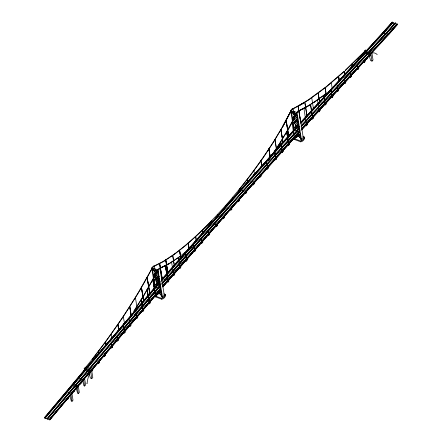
<?xml version="1.0" encoding="UTF-8"?>
<svg xmlns="http://www.w3.org/2000/svg" width="442" height="442" viewBox="0 0 442 442"><rect width="100%" height="100%" fill="white"/><g stroke="black" fill="none" stroke-linecap="round" stroke-linejoin="round"><path stroke-width="0.66" d="M66.864 399.435L67.46 399.656L67.477 398.353M68.482 397.203L68.466 398.502L67.46 399.656M79.499 384.12L80.096 384.341L81.101 383.186L81.118 381.882M366.772 57.88L366.755 59.178L367.755 58.029M290.565 111.517L282.67 126.445L273.261 142.164M282.709 126.451L290.626 111.539M282.968 126.252L290.88 111.345L283.029 126.274L273.543 142.059M296.416 113.716L288.46 128.622L279.051 144.341M288.759 128.429L296.709 113.533M296.731 113.544L288.819 128.451L279.333 144.236M151.634 268.979L138.252 292.703M147.738 276.521L151.921 268.797M153.203 278.891L157.363 271.134L144.042 294.886M153.529 278.698L157.672 270.968M157.711 270.974L144.346 294.742M147.777 276.526L138.556 292.565M138.224 292.632C122.423 318.881 104.583 343.87 85.378 367.727L85.505 367.827M138.584 292.637L122.749 317.56L105.947 341.478M144.015 294.808L133.727 311.312M144.374 294.814L134.064 311.345M377.219 54.664L377.219 54.664A23.608 10.973 -69.7 0 0 372.164 52.902L371.562 53.023M273.228 142.097C258.885 164.59 242.746 185.905 225.182 205.983M273.576 142.125L262.824 158.374L251.028 174.723L238.453 190.778M268.3 160.485L279.018 144.274M268.614 160.551L279.366 144.302M104.925 342.887L92.196 359.628M90.372 371.794L49.819 419.9L44.614 417.944L44.509 417.469L86.604 367.313L92.936 369.694L91.892 371.087L92.936 369.694M132.81 314.444L45.189 418.099L44.659 417.834L85.947 368.319L86.046 368.794L91.864 370.91M44.614 417.944L86.091 368.683M45.172 418.027L86.61 368.877L86.074 368.705M88.969 369.827L88.383 369.484L46.869 418.729L47.532 418.977L112.041 342.539L160.142 286.333M47.393 418.801L88.825 369.65M47.521 418.911L112.019 342.478L160.126 286.267M90.201 370.993L49.217 419.613L90.179 370.937M49.2 419.541L49.714 419.74L91.019 370.319M49.819 419.9L49.714 419.425L90.201 371.402M49.714 419.74L90.251 371.65M86.759 368.009L86.046 368.794L109.157 341.406M105.306 346.274L94.152 359.451M106.599 344.738L107.898 343.207M88.295 369.589L111.445 342.213M88.273 369.529L88.803 369.683L159.998 286.162M91.085 369.943L136.838 315.958M91.074 370.247L160.452 288.83M91.091 370.346L160.556 288.819M91.135 370.606L160.54 289.151M142.026 302.98L155.446 287.35L160.639 289.317L91.251 370.75L160.678 289.532M93.317 360.429L86.046 368.794M109.13 341.495L155.485 287.25M109.196 341.672L110.086 340.627M111.865 338.539L112.754 337.495M114.086 335.931L115.423 334.367M116.754 332.798L117.644 331.754M118.981 330.191L120.312 328.621M121.649 327.058L122.981 325.489M123.87 324.45L125.65 322.362M126.539 321.317L127.876 319.748M128.766 318.704L130.545 316.616M109.693 341.66L155.998 287.444M111.378 342.29L134.583 315.058M113.721 343.174L160.026 288.957M132.263 314.345L141.131 304.019M132.324 314.527L132.694 314.096M134.484 312.013L135.827 310.45M136.722 309.411L138.506 307.328M139.401 306.284L141.191 304.201M142.086 303.162L158.573 283.991M134.495 315.074L159.463 286.018M134.512 315.135L157.777 288.051M158.037 283.764L85.886 368.39L159.866 281.769M158.932 282.736L159.822 281.703M161.606 279.642L201.922 233.387M161.65 279.703L178.64 260.073M155.446 287.35L159.949 282.09M161.695 280.129L225.298 207.221M162.159 279.852L166.186 275.195M167.977 273.123L168.872 272.09M170.22 270.537L171.562 268.985M172.905 267.432L174.695 265.366M175.59 264.333L177.38 262.261M156.02 287.504L158.678 284.35M161.374 281.316L225.818 207.414L272.515 154.938M162.148 282.919L227.497 208.049M157.7 288.14L159.556 285.991M161.794 283.41L181.01 261.205M161.789 284.096L228.039 208.182L299.041 128.732M161.916 284.2L181.579 261.482M162.38 283.747L228.16 208.298M162.253 286.383L183.259 262.112M162.269 286.449L206.536 235.437M162.242 286.77L230.299 208.768L277.09 156.297M162.347 286.753L230.37 208.795M162.772 286.576L230.359 209.121L299.549 131.677M162.877 286.731L230.453 209.293L299.632 131.86L296.455 112.682L298.256 110.644L298.842 110.865L297.041 112.898L301.532 140.02L300.947 139.799L299.67 132.075L230.492 209.508L162.883 286.98M84.488 370.468L84.168 368.556L85.173 367.401L85.731 367.606L85.958 368.976L84.952 370.131L89.61 371.849M84.952 370.131L84.726 368.761L85.731 367.606M79.466 376.683L78.461 377.838L83.61 379.739L84.649 386.021L83.914 385.75L82.604 380.689A1.475 0.823 41 0 0 82.516 380.396M65.825 393.153L66.83 392.004M364.716 53.04L364.396 51.128L365.401 49.974L365.959 50.178L366.186 51.548L370.838 53.267M365.18 52.703L364.954 51.333L365.959 50.178M397.33 24.001L388.551 34.095L397.33 24.001L397.491 24.525L388.706 34.62L383.479 32.686L383.396 32.189L392.181 22.1L392.308 22.481L383.479 32.686L365.982 51.725M392.253 22.128L365.528 51.742M342.694 77.737L384.048 32.758L392.827 22.675L392.308 22.481M90.19 372.059L89.964 370.694L90.969 369.54L91.538 369.75L92.803 377.402L91.798 378.556L90.345 378.021L89.035 372.954M392.827 22.675L384.059 32.83L385.75 33.454L394.618 23.266L395.198 23.614L368.44 53.261M91.798 378.556L90.533 370.904L91.538 369.75M83.61 379.739L84.615 378.584L85.654 384.866L84.649 386.021M86.527 376.606L87.533 375.457M76.643 387.076L72.134 385.413L73.14 384.258L78.289 386.159L77.284 387.314L78.328 393.595L77.588 393.325L76.278 388.264M301.339 126.202L386.286 33.515L395.778 22.525M321.638 104.179L386.407 33.625L395.187 23.542M370.418 54.637L370.192 53.267L371.197 52.112L371.766 52.322L373.031 59.974L372.026 61.129L370.573 60.587L369.429 56.162M372.026 61.129L370.761 53.476L371.766 52.322M371.507 52.388L396.872 24.166L397.391 24.36L388.612 34.443L388.093 34.249L371.507 52.305M344.373 78.284L385.739 33.382L388.104 34.327L396.872 24.166M78.328 393.595L79.328 392.441L78.289 386.159M72.013 401.336L73.018 400.187L71.98 393.905L70.974 395.054L72.013 401.336L71.278 401.065L69.969 396.004A1.475 0.823 41 0 0 69.88 395.717M179.126 259.995L248.636 180.894M179.17 260.194L201.988 234.045M179.253 260.664L225.829 207.486L296.809 127.976M180.933 261.299L204.287 234.525M201.85 233.359L294.46 129.39M203.331 232.514L204.679 230.984M206.469 228.95L207.812 227.42M209.154 225.89L210.95 223.851M212.293 222.326L214.536 219.779M215.431 218.757L230.768 201.364M204.204 234.625L227.597 208.016M204.867 234.873L251.498 181.966M206.547 235.503L253.178 182.601M154.915 287.538L151.672 267.946L153.468 265.913L154.054 266.128L154.496 268.797M293.941 130.268L290.665 110.506L292.466 108.467L293.052 108.688L293.494 111.362M155.473 287.576L152.258 268.167L154.054 266.128M275.156 151.302L294.427 129.904L291.25 110.721L293.052 108.688M155.938 273.349L153.009 269.476L153.904 268.46L157.954 269.979M297.51 119.732L295.808 120.749L292.897 117.445L294.947 116.008L292.002 112.036L292.902 111.019L296.947 112.539M149.766 293.869L147.131 277.383L149.899 293.72M159.534 263.487L162.231 279.35L159.606 263.515M285.98 120.213L288.676 136.119L286.184 120.086M300.753 122.876L298.129 106.456L300.886 122.721M280.814 129.473L283.024 142.429L280.88 129.5M143.534 301.019L141.44 287.422L143.606 301.046M165.651 259.957L167.855 272.88L165.722 259.979M304.881 102.445L307.102 115.876M157.463 270.123L159.258 268.09L159.844 268.311L164.319 295.328L162.523 297.361L161.938 297.146L157.463 270.123L158.048 270.344L162.523 297.361M157.043 278.184L159.927 281.769L157.794 283.178L154.722 279.814L156.772 278.377L153.888 274.786L155.811 273.051M155.893 273.084L153.971 274.819L156.799 278.09L159.092 276.747L156.02 273.383L153.888 274.786M292.897 117.445L294.82 115.71M158.048 270.344L159.844 268.311M155.888 273.034L156.783 272.018L155.164 270.15M153.131 269.791L155.965 273.068L158.054 271.394M294.897 115.694L295.792 114.677L294.179 112.804M292.14 112.45L294.98 115.727L296.041 114.765M155.965 273.068L157.026 272.112M156.02 273.383L157.247 272.045M295.029 116.036L296.532 114.511L295.195 116.097L292.98 117.478L294.902 115.738M156.181 273.443L157.518 271.852M295.361 115.721L296.256 114.705M157.17 272.487L158.065 271.471L156.264 273.471L158.258 271.719M297.698 118.937L295.273 116.13L296.118 114.798M174.33 265.344L172.662 255.249M274.841 139.495L276.587 149.623M137.158 308.555L135.44 297.604M174.264 265.52L172.728 255.277M313.472 108.876L311.765 97.986M152.772 279.769L155.534 296.041L152.976 279.648M165.297 265.609L167.993 281.515L165.369 265.636M306.521 125.042L303.952 108.583M294.444 138.285L291.958 122.296M270.045 156.833L268.885 148.86L270.25 156.706M131.075 315.511L129.749 306.533L131.147 315.538M180.712 258.122L179.551 250.161L180.844 257.973M270.112 156.86L268.951 148.888M319.533 102.179L318.129 93.129L319.56 101.395M154.722 279.814L157.153 277.72M157.236 277.747L154.794 279.836L156.849 278.405L159.849 281.736M299.046 126.567L297.786 124.848L294.571 127.534L296.615 126.058L293.731 122.473L296.168 120.373M298.344 124.755L296.643 125.777L293.803 122.495L295.731 120.76M156.717 278.062L157.617 277.046L154.788 273.769M156.799 278.09L158.882 276.416M295.808 120.749L297.897 119.075M156.96 278.151L158.965 276.449M293.731 122.473L296.869 119.793M325.085 87.803L326.312 94.803M188.927 248.586L188.165 243.023L189.132 248.459M293.803 122.495L296.952 119.826L298.217 121.539M123.257 316.61L124.517 323.251M147.076 289.759L149.368 303.218L147.147 289.786M157.015 278.466L157.91 277.449L159.529 279.316M173.623 275.051L171.546 261.94M188.994 248.614L188.237 243.05M260.841 160.789L261.797 166.153M286.582 131.672L288.792 144.6L286.654 131.699M157.092 278.499L157.943 277.167M295.864 121.064L296.925 120.108L298.14 121.511M310.439 104.726L312.737 118.196M298.532 123.959L296.107 121.158L297.002 120.136M118.716 330.152L117.865 324.445L118.848 329.997M195.585 236.437L196.281 240.238M331.262 82.764L332.246 88.312M254.476 174.319L253.935 170.49M202.524 229.912L203.022 232.52M247.713 181.9L247.415 179.137L247.846 181.745M178.292 257.564L180.032 267.692M280.609 141.672L282.355 151.794M141.081 299.985L142.926 310.726L141.285 299.864M319.24 111.041L317.516 100.085M111.749 338.318L111.152 334.124M339.218 80.582L338.616 76.549L339.29 80.61M210.674 223.746L210.525 221.878L210.878 223.619M239.636 188.916L239.989 190.646M210.746 223.768L210.596 221.906M217.735 215.74L217.657 214.309L217.945 215.619M232.923 198.646L232.774 197.187M159.717 281.438L155.556 284.88L157.474 283.101M217.807 215.768L217.729 214.331M155.595 284.852L156.49 283.836M225.326 205.95L225.431 207.138L225.398 205.972M294.571 127.534L295.499 126.495M105.489 341.948L106.063 345.02L105.693 341.821M344.915 74.499L344.533 71.239L345.047 74.344M155.617 278.797L158.446 282.068L157.601 283.399M157.628 283.118L158.689 282.162M296.643 125.777L298.809 124.13M155.556 284.88L159.8 281.471M210.674 223.37L209.983 224.359L210.701 223.547M217.735 215.37L217.05 216.359L217.762 215.547M296.615 126.058L297.704 124.821M136.915 317.71L135.506 308.654M185.115 252.448L186.48 260.294L185.32 252.321M254.404 173.921L253.714 174.91L254.432 174.098M274.515 151.186L275.88 159.026L274.587 151.214M157.683 283.433L158.744 282.477L160.413 284.405M188.922 248.211L188.237 249.205L188.955 248.393M247.669 181.679L246.951 182.491L248.028 181.27M323.765 95.494L325.301 104.351M160.352 286.328L157.927 283.521L158.772 282.189M180.64 257.725L179.955 258.714M196.209 240.21L195.718 236.288M202.95 232.492L202.657 229.757M239.918 190.618L239.768 188.762M247.642 181.872L247.415 179.137M296.692 126.092L297.753 125.136L298.969 126.539M167.783 272.482L167.098 273.471L167.816 272.659M261.725 166.126L261.045 160.661M299.361 128.987L296.936 126.18L297.836 125.163M98.82 353.512L98.577 351.064L98.892 353.534M161.44 279.764L162.512 278.543L161.827 279.537M276.543 149.402L275.825 150.214L276.902 148.998M352.197 66.643L351.876 64.129L352.329 66.488M276.515 149.595L275.051 139.368M149.694 293.471L149.009 294.46M282.952 142.407L280.946 129.318M143.534 300.648L142.843 301.637L143.562 300.825M306.897 115.633L306.212 116.622L306.925 115.81M92.66 360.733L92.516 358.904L92.732 360.76M131.075 315.14L130.39 316.129L131.103 315.317M306.897 116.003L304.809 102.422M319.461 101.782L300.416 122.826M319.489 101.964L318.77 102.771L365.578 51.686L300.339 122.799M358.081 58.151L358.423 59.836M124.379 323.03L123.694 324.019L124.406 323.207M325.522 95.218L326.627 94.179M118.644 329.754L117.959 330.743L118.671 329.931M325.555 95.395L326.268 94.588M326.24 94.781L325.224 87.649M86.074 367.037L86.317 368.114M363.926 52.349L364.103 53.399M128.992 318.594L130.219 325.594M344.125 74.908L345.23 73.869M193.806 245.415L194.762 250.78M266.592 162.883L267.559 168.319M330.881 90.151L332.08 96.975M105.992 344.992L105.621 341.793M344.843 74.471L344.533 71.239M92.66 360.363L91.975 361.352L92.687 360.539M98.848 353.318L98.13 354.125L99.207 352.909M85.527 368.529L86.604 367.313M368.479 55.924L369.744 56.399L370.788 55.001L364.457 52.62L363.412 54.018M363.772 53.615L364.457 52.62M86.245 368.087L86.207 366.888M358.351 59.808L358.285 58.024M362.462 55.692L365.506 52.244L365.506 51.659M123.495 326.771L124.484 332.318L123.567 326.798M260.239 176.485L259.752 172.562M337.881 90.632L337.097 84.947M201.37 238.73L202.049 242.404M208.287 232.056L208.79 234.685L208.353 232.083M253.476 184.065L253.111 181.308M116.771 336.395L117.517 340.484L116.981 336.274M344.92 82.93L344.39 78.764M216.16 224.21L216.508 225.939M245.398 191.077L245.752 192.817M223.293 216.63L223.575 217.939M238.409 199.502L238.691 200.817M230.956 208.27L231.194 209.304M111.246 344.058L111.826 347.191L111.45 343.931M350.683 76.665L350.313 73.466M216.442 225.912L216.293 224.055M223.503 217.912L223.425 216.481M231.127 209.276L231.166 208.143M238.619 200.79L238.542 199.353M245.68 192.789L245.603 190.95M201.977 242.376L201.508 238.575M104.655 355.705L104.334 353.191M194.69 250.752L193.944 245.266M267.487 168.292L266.797 162.755M179.96 267.664L178.424 257.41M275.808 158.998L274.648 151.037M282.283 151.766L280.747 141.517M357.512 66.493L357.893 68.781M208.596 235.492L209.641 234.094L208.596 235.492L207.326 235.017M217.365 225.348C214.061 228.608 219.696 224.801 216.099 224.873M222.116 218.265L223.381 218.74L224.425 217.348L223.16 216.867M246.608 192.22C243.304 195.486 248.94 191.679 245.338 191.745M261.095 175.894C257.791 179.159 263.426 175.352 259.824 175.419M223.381 218.74L224.425 217.348M231.006 210.11C233.569 206.486 230.984 211.58 229.735 209.63M267.145 167.253L268.416 167.728L267.366 169.126L266.101 168.645M185.021 260.62L186.286 261.095L187.331 259.703L186.065 259.227M201.856 243.21C204.419 239.586 201.839 244.68 200.585 242.73M274.421 159.352L275.686 159.833L276.731 158.435L275.465 157.96M267.366 169.126L268.416 167.728M168.85 280.924C165.546 284.189 171.181 280.383 167.579 280.449M174.474 274.46C171.176 277.72 176.811 273.913 173.209 273.985M179.839 268.493C182.402 264.874 179.822 269.968 178.574 268.018M186.286 261.095L187.331 259.703M275.686 159.833L276.731 158.435M288.598 145.401L289.643 144.009L288.598 145.401L287.328 144.926M312.665 118.169L310.643 104.599M98.152 361.241L98.5 362.926L98.223 361.269M294.25 139.092C296.814 135.467 294.234 140.562 292.985 138.617M363.843 60.3L364.191 62.007M155.12 294.969L156.385 295.449L155.341 296.842L154.076 296.367M306.328 125.848L307.372 124.451L306.328 125.848L305.057 125.373M156.148 294.969L156.733 295.184L158.529 293.151L158.319 291.88M325.229 104.323L323.903 95.345M150.225 302.626C146.921 305.886 152.556 302.079 148.954 302.146M155.341 296.842L156.385 295.449M294.029 137.219L295.742 137.843L297.538 135.81L297.328 134.528M312.544 119.003L313.588 117.605L312.544 119.003L311.279 118.528M142.733 311.527L143.777 310.135L142.733 311.527L141.468 311.052M297.941 133.302L299.19 134.711L298.256 135.998L296.19 137.335L298.72 135.346M319.047 111.848L320.091 110.45L319.047 111.848L317.781 111.367M332.008 96.947L331.019 90.002M136.501 316.638L137.766 317.113L136.722 318.511L135.456 318.036M91.842 369.208L92.085 370.286M326.152 103.76C322.853 107.019 328.483 103.213 324.887 103.284M369.827 54.366L369.866 55.57M136.722 318.511L137.766 317.113M160.418 292.145C154.125 297.46 157.932 293.831 160.092 292.018L160.468 292.444L159.573 293.46L161.982 296.184M369.899 54.394L369.937 55.598M158.391 292.134L159.28 293.068L160.175 292.052L159.347 291.112M331.887 97.776L332.931 96.384L331.887 97.776L330.622 97.301M130.025 326.4C132.589 322.776 130.009 327.876 128.76 325.925M160.341 292.112L159.247 293.339L159.197 293.04M337.688 91.433L338.732 90.041L337.688 91.433L336.417 90.958M297.046 134.324L298.449 135.788L300.422 134.092M118.368 339.892C115.069 343.158 120.705 339.346 117.102 339.417M124.29 333.124C126.854 329.5 124.274 334.594 123.025 332.649M159.407 293.4L160.308 292.383M300.947 139.799L301.394 139.291L298.532 135.816L300.466 134.13M344.727 83.731L345.771 82.339L344.727 83.731L343.462 83.256M159.33 293.372L160.391 292.416L161.678 293.803M298.422 136.059L299.317 135.042M365.506 52.244L370.711 54.2L301.472 130.081M296.273 137.368L298.499 136.086L299.4 135.07L300.687 136.462M350.489 77.472L351.534 76.074L350.489 77.472L349.224 76.991M298.582 136.119L299.483 135.103L298.3 133.771M364.12 61.979L363.976 60.145M92.013 370.258L91.975 369.053M111.638 347.992C114.202 344.368 111.622 349.467 110.367 347.517M104.246 354.639L105.511 355.114L104.467 356.506L103.196 356.031M357.55 67.742L358.816 68.217L357.771 69.615L356.501 69.14M104.467 356.506L105.511 355.114M99.351 362.335C96.052 365.6 101.682 361.794 98.085 361.86M357.771 69.615L358.816 68.217M365.042 61.416C361.744 64.676 367.374 60.869 363.777 60.935M370.788 55.001L369.744 56.399M161.938 297.146L162.385 296.637M301.532 140.02L303.328 137.987L298.129 106.456M225.166 206.839L298.571 124.854M232.138 199.817L244.492 185.878M245.868 184.331L248.155 181.745M227.508 208.116L250.934 181.684M229.857 209L299.03 131.484M248.586 181.01L294.488 129.777M248.614 181.231L255.482 173.546M257.31 171.496L259.145 169.446M260.062 168.419L270.134 157.148M250.846 181.789L274.3 155.54M251.509 182.038L299.157 128.854M253.647 182.43L299.588 131.318M271.94 154.871L274.233 152.319M271.963 155.098L272.885 154.076M275.184 151.523L279.786 146.412M280.703 145.39L282.084 143.86M283.466 142.33L291.284 133.644M292.201 132.628L294.041 130.583M274.206 155.645L296.792 130.567M274.869 155.893L299.162 128.931M276.548 156.529L299.936 130.484M296.295 127.782L294.427 129.904L299.632 131.86M295.013 130.047L297.731 126.959M296.687 130.6L298.494 128.605M296.692 130.677L298.599 128.567M296.195 127.362L298.499 124.826M298.599 125.246L296.228 127.909L299.698 129.213M300.836 122.837L342.174 77.46M297.61 126.644L296.267 128.125L295.704 124.738M301.295 122.583L306.825 116.495M308.665 114.467L316.041 106.345M318.345 103.809L320.091 101.892M300.958 123.489L319.29 103.218M301.256 125.561L321.08 103.809M301.002 126.904L345.036 78.538M301.759 128.473L346.716 79.168M301.764 128.55L370.12 53.814L370.639 54.007L301.814 129.174M301.787 128.782L370.711 53.615M301.858 128.81L323.887 104.55M301.433 129.865L370.711 54.2M318.71 103.157L383.529 32.57L383.396 32.189M321.925 99.892L329.726 91.372M332.019 88.87L334.771 85.864M335.688 84.858L342.108 77.847M319.295 103.295L366.098 52.3M355.705 63.112L360.678 57.664M320.975 103.931L344.484 78.245M225.199 205.966C209.679 223.298 193.204 239.912 174.546 253.885M371.556 52.587L388.64 34.1L388.706 34.614L371.672 53.156M342.561 77.356L344.373 75.389M346.644 72.936L349.815 69.499M350.721 68.516L355.252 63.604M344.373 78.367L367.888 52.891L368.451 53.167L367.783 52.924L385.744 33.459M347.224 78.947L370.634 53.587M365.064 50.918L345.141 70.35M364.711 51.692L345.23 70.681M212.166 220.558L199.082 233.558L186.447 244.89L174.551 254.283M344.103 71.289L326.141 86.742L308.632 99.605M344.18 71.626L326.174 87.118L308.621 100.014M180.336 256.062L192.182 246.708M325.903 93.621L314.422 101.782M325.92 94.008L314.411 102.19M296.676 114.705L294.98 115.727M296.179 115.147L295.273 116.13M297.593 119.76L296.107 121.158M296.996 125.401L295.466 126.517L297.46 124.727L297.51 125.042M298.422 124.788L296.936 126.18M156.131 273.128L158.181 271.692L153.054 269.764M156.457 283.863L157.534 283.129M163.838 261.051L174.662 253.852M163.562 261.559L174.435 254.321M180.452 256.029L169.629 263.228L160.021 268.123M169.352 263.736L180.225 256.498M298.637 135.313L297.173 136.351M298.532 135.816L300.085 134.816M161.59 291.819L159.573 293.46M298.449 135.788L300.593 134.429M161.043 292.107L159.28 293.068M308.754 99.566L298.146 105.97M308.499 100.052L297.864 106.467M309.135 105.168L314.544 101.743M314.29 102.229L303.654 108.644M303.372 103.014L293.223 108.505M303.107 103.5L292.958 108.992M309.162 105.19L299.013 110.682L303.997 108.174M308.897 105.677L298.748 111.169M154.225 265.946L163.866 261.073M153.965 266.432L163.595 261.559M160.081 268.145L169.656 263.25M159.755 268.609L169.385 263.736M394.618 23.266L392.839 22.746M158.125 292.007L158.534 291.891M365.777 50.891L366.379 50.764M304.229 136.97L304.549 137.954C304.428 139.777 302.566 141.633 300.77 141.86L294.394 139.462L294.262 138.639L300.637 141.037C302.433 140.81 304.295 138.948 304.411 137.13L302.952 136.49M155.247 295.985L161.623 298.383C163.418 298.151 165.28 296.295 165.402 294.471L163.943 293.831M155.153 296.355L155.385 296.809L161.761 299.206C163.557 298.974 165.418 297.118 165.535 295.295L165.214 294.311M395.198 23.614L396.883 24.238M397.491 24.525L392.258 22.597L392.181 22.1M383.534 32.564L384.048 32.763M364.396 51.128L364.954 51.333M370.192 53.267L370.761 53.476M370.75 54.156L365.523 52.228L365.457 51.714L383.413 32.172L383.479 32.686M84.168 368.556L84.726 368.761M89.964 370.694L90.533 370.904M80.505 382.965L81.101 383.186M74.179 390.54L74.775 390.761L73.77 391.916L73.179 391.695M68.118 392.479L70.051 393.192M364.131 52.222L364.307 53.278M366.385 53.515L368.285 54.228M358.097 68.659L357.644 66.339M349.191 76.814L350.462 77.289M338.616 76.549L339.152 80.759M343.434 83.079L344.699 83.555M336.39 90.781L337.655 91.256M330.588 97.124L331.859 97.599M321.721 102.091L323.616 102.804M317.748 111.191L319.013 111.666M290.665 110.506L291.25 110.721M293.04 111.428L294.93 112.141M296.455 112.682L297.041 112.898M308.08 117.158L309.98 117.87M311.245 118.345L312.516 118.826M292.002 112.036L296.632 113.776M292.068 112.423L296.56 114.108M295.93 115.019L297.383 116.517M305.03 125.191L306.295 125.666M299.483 135.103L299.107 134.677M296.952 135.589L297.538 135.81M302.742 137.766L303.328 137.987M287.3 144.749L288.565 145.225M274.394 159.175L275.659 159.65M263.979 166.059L265.88 166.778M242.172 190.557L244.072 191.27M218.917 216.895L220.818 217.613M222.083 218.088L223.354 218.563M214.226 224.337L217.392 225.525M207.298 234.835L208.563 235.315M179.551 250.161L180.778 257.946M186.612 260.139L185.248 252.294M181.822 259.25L183.723 259.968M184.988 260.443L186.259 260.918M165.855 259.83L167.921 272.703M151.672 267.946L152.258 268.167M154.026 268.775L155.921 269.487M153.009 269.476L158.214 271.432M156.916 272.366L158.374 273.858M164.413 279.261L166.314 279.974M157.225 285.294L159.54 286.162M160.468 292.444L159.291 291.112M159.479 292.156L161.391 292.875M157.943 292.93L158.529 293.151M163.733 295.107L164.319 295.328M155.667 295.886L152.91 279.62M150.877 294.996L152.777 295.709M143.059 310.571L141.219 299.836M141.44 310.875L142.705 311.35M123.705 326.649L124.616 332.169M117.649 340.329L116.909 336.246M111.964 347.036L111.378 343.904M84.4 369.965L84.4 369.965A16.989 7.895 -69.7 0 0 83.908 371.059M294.394 139.462L294.162 139.015M298.499 136.086L301.317 139.263M159.49 293.433L161.899 296.151M294.256 112.837L295.875 114.705M296.024 121.125L298.455 123.926M296.858 126.152L299.289 128.959M155.241 270.178L156.866 272.051M157.844 283.493L160.352 286.388M295.195 116.097L297.615 118.904M293.797 116.428L296.709 119.732M294.632 121.456L297.538 124.76M154.866 273.802L157.695 277.073M157.993 277.482L158.8 278.416M155.695 278.819L158.529 282.101M158.827 282.504L159.634 283.444M352.512 66.018L351.434 67.234M351.876 64.129L352.257 66.46M339.473 80.135L338.395 81.35M318.129 93.129L319.489 101.367M300.637 141.037L300.77 141.86M295.792 114.677L295.847 114.992M296.676 120.014L296.626 119.699L295.781 121.031M293.936 114.036L294.488 117.384M294.82 119.39L295.372 122.732M295.527 136.556L295.742 137.843M286.112 120.058L288.676 136.119M286.714 131.523L288.924 144.446M270.427 156.23L269.355 157.451M268.885 148.86L270.178 156.678M225.746 206.508L224.669 207.729M217.657 214.309L217.873 215.591M210.525 221.878L210.806 223.591M208.42 231.901L208.922 234.536M188.165 243.023L189.06 248.432M174.584 264.896L173.507 266.112M165.43 265.46L168.131 281.366M159.672 263.333L162.363 279.195M161.623 298.383L161.761 299.206M156.783 272.018L156.838 272.333M157.617 277.046L157.667 277.361M158.446 282.068L158.501 282.383M157.877 283.212L157.927 283.521M154.938 271.465L155.601 275.465M155.822 276.797L156.374 280.129M156.595 281.466L157.264 285.504M153.904 268.46L153.954 268.747M156.523 293.919L156.733 295.184M147.131 277.383L149.832 293.692M147.208 289.604L149.507 303.063M141.44 287.422L143.738 300.897M129.749 306.533L131.285 315.389M117.865 324.445L118.776 329.975M98.577 351.064L99.025 353.385M98.29 361.092L98.632 362.777M92.516 358.904L92.776 360.048M388.562 34.078L388.612 34.443M87.074 383.595A16.989 7.895 -69.7 0 1 90.267 372.07M86.881 383.584L86.908 383.551M203.309 231.713L202.259 233.111L203.309 231.713M233.21 197.845L232.166 199.237L233.21 197.845M240.271 189.839L239.227 191.237L240.271 189.839M196.568 239.431L195.519 240.829L196.568 239.431M262.078 165.347L261.034 166.745L262.078 165.347M283.311 141.628L282.261 143.02L283.311 141.628M288.963 135.313L287.919 136.711L288.963 135.313M137.445 307.754L136.401 309.146L137.445 307.754M313.759 108.069L312.715 109.467L313.759 108.069M332.401 87.66L331.351 89.052L332.401 87.66M112.036 337.511L110.992 338.909L112.036 337.511M106.351 344.219L105.301 345.611L106.351 344.219M358.711 59.035L357.666 60.427L358.711 59.035M239.542 200.226L238.498 201.618L239.542 200.226M254.332 183.474L253.283 184.872L254.332 183.474M195.613 250.189L194.568 251.586L195.613 250.189M283.206 151.197L282.162 152.595L283.206 151.197"/></g></svg>
